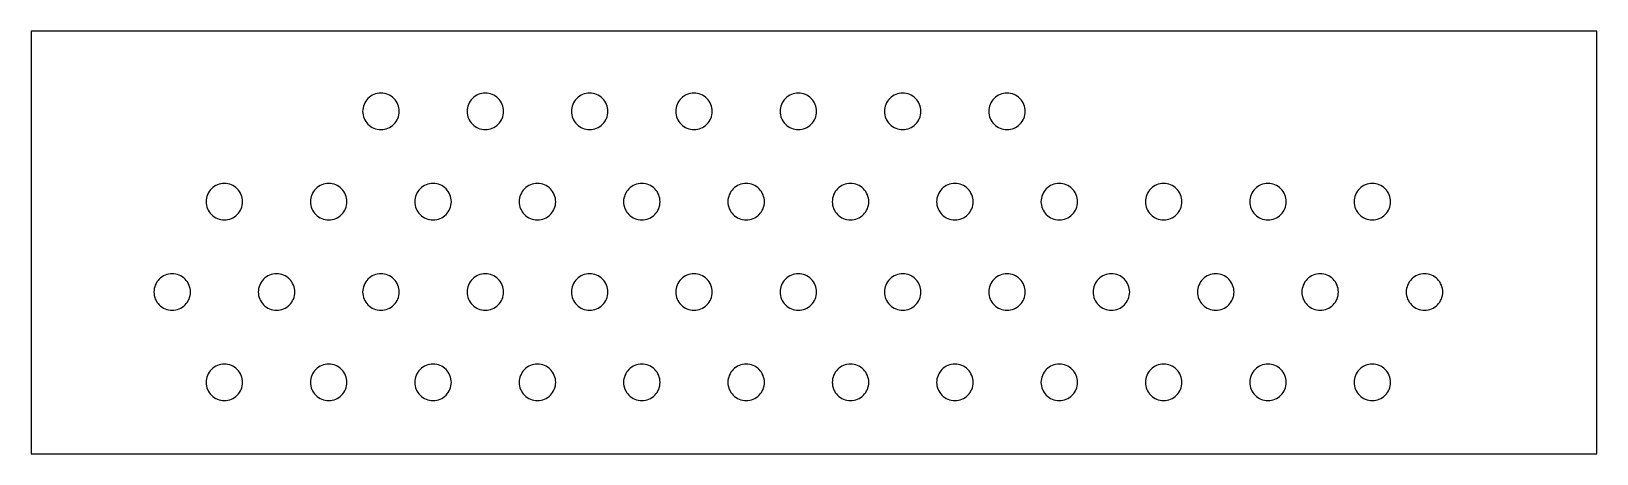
# Model space of a CAD drawing. Extents: x -1 to 850, y 1 to 231.
import ezdxf

# ---------------------------------------------------------------- set-up
doc = ezdxf.new("R2010")
doc.units = 0
doc.layers.get('0').update_dxf_attribs({"linetype": 'CONTINUOUS'})

msp = doc.modelspace()

# ---------------------------------------------------------------- linework, layer by layer
at = {"color": 7}
for points in [[(199.307053, 187.301132), (199.307053, 187.301132)], [(255.999954, 187.301132), (255.999954, 187.301132)], [(312.692856, 187.301132), (312.692856, 187.301132)], [(369.385757, 187.301132), (369.385757, 187.301132)], [(426.078659, 187.301132), (426.078659, 187.301132)], [(482.771561, 187.301132), (482.771561, 187.301132)], [(539.464462, 187.301132), (539.464462, 187.301132)], [(114.2677, 138.203507), (114.2677, 138.203507)], [(170.960602, 138.203507), (170.960602, 138.203507)], [(227.653503, 138.203507), (227.653503, 138.203507)], [(284.346405, 138.203507), (284.346405, 138.203507)], [(341.039307, 138.203507), (341.039307, 138.203507)], [(397.732208, 138.203507), (397.732208, 138.203507)], [(454.42511, 138.203507), (454.42511, 138.203507)], [(511.118011, 138.203507), (511.118011, 138.203507)], [(567.810913, 138.203507), (567.810913, 138.203507)], [(624.503815, 138.203507), (624.503815, 138.203507)], [(681.196716, 138.203507), (681.196716, 138.203507)], [(737.889618, 138.203507), (737.889618, 138.203507)], [(85.921249, 89.105881), (85.921249, 89.105881)], [(142.614151, 89.105881), (142.614151, 89.105881)], [(199.307053, 89.105881), (199.307053, 89.105881)], [(255.999954, 89.105881), (255.999954, 89.105881)], [(312.692856, 89.105881), (312.692856, 89.105881)], [(369.385757, 89.105881), (369.385757, 89.105881)], [(426.078659, 89.105881), (426.078659, 89.105881)], [(482.771561, 89.105881), (482.771561, 89.105881)], [(539.464462, 89.105881), (539.464462, 89.105881)], [(596.157364, 89.105881), (596.157364, 89.105881)], [(652.850266, 89.105881), (652.850266, 89.105881)], [(709.543167, 89.105881), (709.543167, 89.105881)], [(766.236069, 89.105881), (766.236069, 89.105881)], [(114.2677, 40.008255), (114.2677, 40.008255)], [(170.960602, 40.008255), (170.960602, 40.008255)], [(227.653503, 40.008255), (227.653503, 40.008255)], [(284.346405, 40.008255), (284.346405, 40.008255)], [(341.039307, 40.008255), (341.039307, 40.008255)], [(397.732208, 40.008255), (397.732208, 40.008255)], [(454.42511, 40.008255), (454.42511, 40.008255)], [(511.118011, 40.008255), (511.118011, 40.008255)], [(567.810913, 40.008255), (567.810913, 40.008255)], [(624.503815, 40.008255), (624.503815, 40.008255)], [(681.196716, 40.008255), (681.196716, 40.008255)], [(737.889618, 40.008255), (737.889618, 40.008255)], [(-0.535324, 1.231705), (-0.535324, 1.231705)]]:
    msp.add_lwpolyline(points, close=True, dxfattribs=at)
for points in [[(849.8582, 230.837586), (566.39801, 230.837586), (282.924866, 230.837586), (-0.535324, 230.837586)], [(-0.535324, 230.837586), (-0.535324, 154.303467), (-0.535324, 77.765824), (-0.535324, 1.231705)], [(849.8582, 1.231705), (849.8582, 77.765824), (849.8582, 154.303467), (849.8582, 230.837586)], [(189.385803, 197.222382), (186.75441, 197.222382), (184.23111, 196.176895), (182.370575, 194.316361)], [(196.401031, 194.316361), (194.540497, 196.176895), (192.017197, 197.222382), (189.385803, 197.222382)], [(246.078705, 197.222382), (243.447311, 197.222382), (240.924011, 196.176895), (239.063477, 194.316361)], [(253.093933, 194.316361), (251.233398, 196.176895), (248.710098, 197.222382), (246.078705, 197.222382)], [(302.771606, 197.222382), (300.140213, 197.222382), (297.616913, 196.176895), (295.756378, 194.316361)], [(309.786835, 194.316361), (307.9263, 196.176895), (305.403, 197.222382), (302.771606, 197.222382)], [(359.464508, 197.222382), (356.833115, 197.222382), (354.309814, 196.176895), (352.44928, 194.316361)], [(366.479736, 194.316361), (364.619202, 196.176895), (362.095901, 197.222382), (359.464508, 197.222382)], [(416.15741, 197.222382), (413.526016, 197.222382), (411.002716, 196.176895), (409.142181, 194.316361)], [(423.172638, 194.316361), (421.312103, 196.176895), (418.788803, 197.222382), (416.15741, 197.222382)], [(472.850311, 197.222382), (470.218918, 197.222382), (467.695618, 196.176895), (465.835083, 194.316361)], [(479.86554, 194.316361), (478.005005, 196.176895), (475.481705, 197.222382), (472.850311, 197.222382)], [(529.543213, 197.222382), (526.911819, 197.222382), (524.388519, 196.176895), (522.527985, 194.316361)], [(536.558441, 194.316361), (534.697906, 196.176895), (532.174606, 197.222382), (529.543213, 197.222382)], [(182.370575, 194.316361), (180.51004, 192.455826), (179.464554, 189.932526), (179.464554, 187.301132)], [(179.464554, 187.301132), (179.464554, 184.669739), (180.51004, 182.146439), (182.370575, 180.285904)], [(199.307053, 187.301132), (199.307053, 189.932526), (198.261566, 192.455826), (196.401031, 194.316361)], [(196.401031, 180.285904), (198.261566, 182.146439), (199.307053, 184.669739), (199.307053, 187.301132)], [(239.063477, 194.316361), (237.202942, 192.455826), (236.157455, 189.932526), (236.157455, 187.301132)], [(236.157455, 187.301132), (236.157455, 184.669739), (237.202942, 182.146439), (239.063477, 180.285904)], [(255.999954, 187.301132), (255.999954, 189.932526), (254.954468, 192.455826), (253.093933, 194.316361)], [(253.093933, 180.285904), (254.954468, 182.146439), (255.999954, 184.669739), (255.999954, 187.301132)], [(295.756378, 194.316361), (293.895844, 192.455826), (292.850357, 189.932526), (292.850357, 187.301132)], [(292.850357, 187.301132), (292.850357, 184.669739), (293.895844, 182.146439), (295.756378, 180.285904)], [(312.692856, 187.301132), (312.692856, 189.932526), (311.647369, 192.455826), (309.786835, 194.316361)], [(309.786835, 180.285904), (311.647369, 182.146439), (312.692856, 184.669739), (312.692856, 187.301132)], [(352.44928, 194.316361), (350.588745, 192.455826), (349.543259, 189.932526), (349.543259, 187.301132)], [(349.543259, 187.301132), (349.543259, 184.669739), (350.588745, 182.146439), (352.44928, 180.285904)], [(369.385757, 187.301132), (369.385757, 189.932526), (368.340271, 192.455826), (366.479736, 194.316361)], [(366.479736, 180.285904), (368.340271, 182.146439), (369.385757, 184.669739), (369.385757, 187.301132)], [(409.142181, 194.316361), (407.281647, 192.455826), (406.23616, 189.932526), (406.23616, 187.301132)], [(406.23616, 187.301132), (406.23616, 184.669739), (407.281647, 182.146439), (409.142181, 180.285904)], [(426.078659, 187.301132), (426.078659, 189.932526), (425.033173, 192.455826), (423.172638, 194.316361)], [(423.172638, 180.285904), (425.033173, 182.146439), (426.078659, 184.669739), (426.078659, 187.301132)], [(465.835083, 194.316361), (463.974548, 192.455826), (462.929062, 189.932526), (462.929062, 187.301132)], [(462.929062, 187.301132), (462.929062, 184.669739), (463.974548, 182.146439), (465.835083, 180.285904)], [(482.771561, 187.301132), (482.771561, 189.932526), (481.726074, 192.455826), (479.86554, 194.316361)], [(479.86554, 180.285904), (481.726074, 182.146439), (482.771561, 184.669739), (482.771561, 187.301132)], [(522.527985, 194.316361), (520.66745, 192.455826), (519.621964, 189.932526), (519.621964, 187.301132)], [(519.621964, 187.301132), (519.621964, 184.669739), (520.66745, 182.146439), (522.527985, 180.285904)], [(539.464462, 187.301132), (539.464462, 189.932526), (538.418976, 192.455826), (536.558441, 194.316361)], [(536.558441, 180.285904), (538.418976, 182.146439), (539.464462, 184.669739), (539.464462, 187.301132)], [(182.370575, 180.285904), (184.23111, 178.42537), (186.75441, 177.379883), (189.385803, 177.379883)], [(189.385803, 177.379883), (192.017197, 177.379883), (194.540497, 178.42537), (196.401031, 180.285904)], [(239.063477, 180.285904), (240.924011, 178.42537), (243.447311, 177.379883), (246.078705, 177.379883)], [(246.078705, 177.379883), (248.710098, 177.379883), (251.233398, 178.42537), (253.093933, 180.285904)], [(295.756378, 180.285904), (297.616913, 178.42537), (300.140213, 177.379883), (302.771606, 177.379883)], [(302.771606, 177.379883), (305.403, 177.379883), (307.9263, 178.42537), (309.786835, 180.285904)], [(352.44928, 180.285904), (354.309814, 178.42537), (356.833115, 177.379883), (359.464508, 177.379883)], [(359.464508, 177.379883), (362.095901, 177.379883), (364.619202, 178.42537), (366.479736, 180.285904)], [(409.142181, 180.285904), (411.002716, 178.42537), (413.526016, 177.379883), (416.15741, 177.379883)], [(416.15741, 177.379883), (418.788803, 177.379883), (421.312103, 178.42537), (423.172638, 180.285904)], [(465.835083, 180.285904), (467.695618, 178.42537), (470.218918, 177.379883), (472.850311, 177.379883)], [(472.850311, 177.379883), (475.481705, 177.379883), (478.005005, 178.42537), (479.86554, 180.285904)], [(522.527985, 180.285904), (524.388519, 178.42537), (526.911819, 177.379883), (529.543213, 177.379883)], [(529.543213, 177.379883), (532.174606, 177.379883), (534.697906, 178.42537), (536.558441, 180.285904)], [(97.331223, 145.218735), (95.470688, 143.3582), (94.425201, 140.8349), (94.425201, 138.203507)], [(104.346451, 148.124756), (101.715057, 148.124756), (99.191757, 147.07927), (97.331223, 145.218735)], [(111.361679, 145.218735), (109.501144, 147.07927), (106.977844, 148.124756), (104.346451, 148.124756)], [(114.2677, 138.203507), (114.2677, 140.8349), (113.222214, 143.3582), (111.361679, 145.218735)], [(154.024124, 145.218735), (152.163589, 143.3582), (151.118103, 140.8349), (151.118103, 138.203507)], [(161.039352, 148.124756), (158.407959, 148.124756), (155.884659, 147.07927), (154.024124, 145.218735)], [(168.054581, 145.218735), (166.194046, 147.07927), (163.670746, 148.124756), (161.039352, 148.124756)], [(170.960602, 138.203507), (170.960602, 140.8349), (169.915115, 143.3582), (168.054581, 145.218735)], [(210.717026, 145.218735), (208.856491, 143.3582), (207.811005, 140.8349), (207.811005, 138.203507)], [(217.732254, 148.124756), (215.100861, 148.124756), (212.57756, 147.07927), (210.717026, 145.218735)], [(224.747482, 145.218735), (222.886948, 147.07927), (220.363647, 148.124756), (217.732254, 148.124756)], [(227.653503, 138.203507), (227.653503, 140.8349), (226.608017, 143.3582), (224.747482, 145.218735)], [(267.409927, 145.218735), (265.549393, 143.3582), (264.503906, 140.8349), (264.503906, 138.203507)], [(274.425156, 148.124756), (271.793762, 148.124756), (269.270462, 147.07927), (267.409927, 145.218735)], [(281.440384, 145.218735), (279.579849, 147.07927), (277.056549, 148.124756), (274.425156, 148.124756)], [(284.346405, 138.203507), (284.346405, 140.8349), (283.300919, 143.3582), (281.440384, 145.218735)], [(324.102829, 145.218735), (322.242294, 143.3582), (321.196808, 140.8349), (321.196808, 138.203507)], [(331.118057, 148.124756), (328.486664, 148.124756), (325.963364, 147.07927), (324.102829, 145.218735)], [(338.133286, 145.218735), (336.272751, 147.07927), (333.749451, 148.124756), (331.118057, 148.124756)], [(341.039307, 138.203507), (341.039307, 140.8349), (339.99382, 143.3582), (338.133286, 145.218735)], [(380.795731, 145.218735), (378.935196, 143.3582), (377.889709, 140.8349), (377.889709, 138.203507)], [(387.810959, 148.124756), (385.179565, 148.124756), (382.656265, 147.07927), (380.795731, 145.218735)], [(394.826187, 145.218735), (392.965652, 147.07927), (390.442352, 148.124756), (387.810959, 148.124756)], [(397.732208, 138.203507), (397.732208, 140.8349), (396.686722, 143.3582), (394.826187, 145.218735)], [(437.488632, 145.218735), (435.628098, 143.3582), (434.582611, 140.8349), (434.582611, 138.203507)], [(444.50386, 148.124756), (441.872467, 148.124756), (439.349167, 147.07927), (437.488632, 145.218735)], [(451.519089, 145.218735), (449.658554, 147.07927), (447.135254, 148.124756), (444.50386, 148.124756)], [(454.42511, 138.203507), (454.42511, 140.8349), (453.379623, 143.3582), (451.519089, 145.218735)], [(494.181534, 145.218735), (492.320999, 143.3582), (491.275513, 140.8349), (491.275513, 138.203507)], [(501.196762, 148.124756), (498.565369, 148.124756), (496.042068, 147.07927), (494.181534, 145.218735)], [(508.21199, 145.218735), (506.351456, 147.07927), (503.828156, 148.124756), (501.196762, 148.124756)], [(511.118011, 138.203507), (511.118011, 140.8349), (510.072525, 143.3582), (508.21199, 145.218735)], [(550.874435, 145.218735), (549.013901, 143.3582), (547.968414, 140.8349), (547.968414, 138.203507)], [(557.889664, 148.124756), (555.25827, 148.124756), (552.73497, 147.07927), (550.874435, 145.218735)], [(564.904892, 145.218735), (563.044357, 147.07927), (560.521057, 148.124756), (557.889664, 148.124756)], [(567.810913, 138.203507), (567.810913, 140.8349), (566.765427, 143.3582), (564.904892, 145.218735)], [(607.567337, 145.218735), (605.706802, 143.3582), (604.661316, 140.8349), (604.661316, 138.203507)], [(614.582565, 148.124756), (611.951172, 148.124756), (609.427872, 147.07927), (607.567337, 145.218735)], [(621.597794, 145.218735), (619.737259, 147.07927), (617.213959, 148.124756), (614.582565, 148.124756)], [(624.503815, 138.203507), (624.503815, 140.8349), (623.458328, 143.3582), (621.597794, 145.218735)], [(664.260239, 145.218735), (662.399704, 143.3582), (661.354218, 140.8349), (661.354218, 138.203507)], [(671.275467, 148.124756), (668.644073, 148.124756), (666.120773, 147.07927), (664.260239, 145.218735)], [(678.290695, 145.218735), (676.430161, 147.07927), (673.90686, 148.124756), (671.275467, 148.124756)], [(681.196716, 138.203507), (681.196716, 140.8349), (680.15123, 143.3582), (678.290695, 145.218735)], [(720.95314, 145.218735), (719.092606, 143.3582), (718.047119, 140.8349), (718.047119, 138.203507)], [(727.968369, 148.124756), (725.336975, 148.124756), (722.813675, 147.07927), (720.95314, 145.218735)], [(734.983597, 145.218735), (733.123062, 147.07927), (730.599762, 148.124756), (727.968369, 148.124756)], [(737.889618, 138.203507), (737.889618, 140.8349), (736.844131, 143.3582), (734.983597, 145.218735)], [(94.425201, 138.203507), (94.425201, 135.572113), (95.470688, 133.048813), (97.331223, 131.188278)], [(111.361679, 131.188278), (113.222214, 133.048813), (114.2677, 135.572113), (114.2677, 138.203507)], [(151.118103, 138.203507), (151.118103, 135.572113), (152.163589, 133.048813), (154.024124, 131.188278)], [(168.054581, 131.188278), (169.915115, 133.048813), (170.960602, 135.572113), (170.960602, 138.203507)], [(207.811005, 138.203507), (207.811005, 135.572113), (208.856491, 133.048813), (210.717026, 131.188278)], [(224.747482, 131.188278), (226.608017, 133.048813), (227.653503, 135.572113), (227.653503, 138.203507)], [(264.503906, 138.203507), (264.503906, 135.572113), (265.549393, 133.048813), (267.409927, 131.188278)], [(281.440384, 131.188278), (283.300919, 133.048813), (284.346405, 135.572113), (284.346405, 138.203507)], [(321.196808, 138.203507), (321.196808, 135.572113), (322.242294, 133.048813), (324.102829, 131.188278)], [(338.133286, 131.188278), (339.99382, 133.048813), (341.039307, 135.572113), (341.039307, 138.203507)], [(377.889709, 138.203507), (377.889709, 135.572113), (378.935196, 133.048813), (380.795731, 131.188278)], [(394.826187, 131.188278), (396.686722, 133.048813), (397.732208, 135.572113), (397.732208, 138.203507)], [(434.582611, 138.203507), (434.582611, 135.572113), (435.628098, 133.048813), (437.488632, 131.188278)], [(451.519089, 131.188278), (453.379623, 133.048813), (454.42511, 135.572113), (454.42511, 138.203507)], [(491.275513, 138.203507), (491.275513, 135.572113), (492.320999, 133.048813), (494.181534, 131.188278)], [(508.21199, 131.188278), (510.072525, 133.048813), (511.118011, 135.572113), (511.118011, 138.203507)], [(547.968414, 138.203507), (547.968414, 135.572113), (549.013901, 133.048813), (550.874435, 131.188278)], [(564.904892, 131.188278), (566.765427, 133.048813), (567.810913, 135.572113), (567.810913, 138.203507)], [(604.661316, 138.203507), (604.661316, 135.572113), (605.706802, 133.048813), (607.567337, 131.188278)], [(621.597794, 131.188278), (623.458328, 133.048813), (624.503815, 135.572113), (624.503815, 138.203507)], [(661.354218, 138.203507), (661.354218, 135.572113), (662.399704, 133.048813), (664.260239, 131.188278)], [(678.290695, 131.188278), (680.15123, 133.048813), (681.196716, 135.572113), (681.196716, 138.203507)], [(718.047119, 138.203507), (718.047119, 135.572113), (719.092606, 133.048813), (720.95314, 131.188278)], [(734.983597, 131.188278), (736.844131, 133.048813), (737.889618, 135.572113), (737.889618, 138.203507)], [(97.331223, 131.188278), (99.191757, 129.327744), (101.715057, 128.282257), (104.346451, 128.282257)], [(104.346451, 128.282257), (106.977844, 128.282257), (109.501144, 129.327744), (111.361679, 131.188278)], [(154.024124, 131.188278), (155.884659, 129.327744), (158.407959, 128.282257), (161.039352, 128.282257)], [(161.039352, 128.282257), (163.670746, 128.282257), (166.194046, 129.327744), (168.054581, 131.188278)], [(210.717026, 131.188278), (212.57756, 129.327744), (215.100861, 128.282257), (217.732254, 128.282257)], [(217.732254, 128.282257), (220.363647, 128.282257), (222.886948, 129.327744), (224.747482, 131.188278)], [(267.409927, 131.188278), (269.270462, 129.327744), (271.793762, 128.282257), (274.425156, 128.282257)], [(274.425156, 128.282257), (277.056549, 128.282257), (279.579849, 129.327744), (281.440384, 131.188278)], [(324.102829, 131.188278), (325.963364, 129.327744), (328.486664, 128.282257), (331.118057, 128.282257)], [(331.118057, 128.282257), (333.749451, 128.282257), (336.272751, 129.327744), (338.133286, 131.188278)], [(380.795731, 131.188278), (382.656265, 129.327744), (385.179565, 128.282257), (387.810959, 128.282257)], [(387.810959, 128.282257), (390.442352, 128.282257), (392.965652, 129.327744), (394.826187, 131.188278)], [(437.488632, 131.188278), (439.349167, 129.327744), (441.872467, 128.282257), (444.50386, 128.282257)], [(444.50386, 128.282257), (447.135254, 128.282257), (449.658554, 129.327744), (451.519089, 131.188278)], [(494.181534, 131.188278), (496.042068, 129.327744), (498.565369, 128.282257), (501.196762, 128.282257)], [(501.196762, 128.282257), (503.828156, 128.282257), (506.351456, 129.327744), (508.21199, 131.188278)], [(550.874435, 131.188278), (552.73497, 129.327744), (555.25827, 128.282257), (557.889664, 128.282257)], [(557.889664, 128.282257), (560.521057, 128.282257), (563.044357, 129.327744), (564.904892, 131.188278)], [(607.567337, 131.188278), (609.427872, 129.327744), (611.951172, 128.282257), (614.582565, 128.282257)], [(614.582565, 128.282257), (617.213959, 128.282257), (619.737259, 129.327744), (621.597794, 131.188278)], [(664.260239, 131.188278), (666.120773, 129.327744), (668.644073, 128.282257), (671.275467, 128.282257)], [(671.275467, 128.282257), (673.90686, 128.282257), (676.430161, 129.327744), (678.290695, 131.188278)], [(720.95314, 131.188278), (722.813675, 129.327744), (725.336975, 128.282257), (727.968369, 128.282257)], [(727.968369, 128.282257), (730.599762, 128.282257), (733.123062, 129.327744), (734.983597, 131.188278)], [(68.984772, 96.121109), (67.124237, 94.260575), (66.078751, 91.737274), (66.078751, 89.105881)], [(76, 99.02713), (73.368607, 99.02713), (70.845306, 97.981644), (68.984772, 96.121109)], [(83.015228, 96.121109), (81.154694, 97.981644), (78.631393, 99.02713), (76, 99.02713)], [(85.921249, 89.105881), (85.921249, 91.737274), (84.875763, 94.260575), (83.015228, 96.121109)], [(125.677673, 96.121109), (123.817139, 94.260575), (122.771652, 91.737274), (122.771652, 89.105881)], [(132.692902, 99.02713), (130.061508, 99.02713), (127.538208, 97.981644), (125.677673, 96.121109)], [(139.70813, 96.121109), (137.847595, 97.981644), (135.324295, 99.02713), (132.692902, 99.02713)], [(142.614151, 89.105881), (142.614151, 91.737274), (141.568665, 94.260575), (139.70813, 96.121109)], [(182.370575, 96.121109), (180.51004, 94.260575), (179.464554, 91.737274), (179.464554, 89.105881)], [(189.385803, 99.02713), (186.75441, 99.02713), (184.23111, 97.981644), (182.370575, 96.121109)], [(196.401031, 96.121109), (194.540497, 97.981644), (192.017197, 99.02713), (189.385803, 99.02713)], [(199.307053, 89.105881), (199.307053, 91.737274), (198.261566, 94.260575), (196.401031, 96.121109)], [(239.063477, 96.121109), (237.202942, 94.260575), (236.157455, 91.737274), (236.157455, 89.105881)], [(246.078705, 99.02713), (243.447311, 99.02713), (240.924011, 97.981644), (239.063477, 96.121109)], [(253.093933, 96.121109), (251.233398, 97.981644), (248.710098, 99.02713), (246.078705, 99.02713)], [(255.999954, 89.105881), (255.999954, 91.737274), (254.954468, 94.260575), (253.093933, 96.121109)], [(295.756378, 96.121109), (293.895844, 94.260575), (292.850357, 91.737274), (292.850357, 89.105881)], [(302.771606, 99.02713), (300.140213, 99.02713), (297.616913, 97.981644), (295.756378, 96.121109)], [(309.786835, 96.121109), (307.9263, 97.981644), (305.403, 99.02713), (302.771606, 99.02713)], [(312.692856, 89.105881), (312.692856, 91.737274), (311.647369, 94.260575), (309.786835, 96.121109)], [(352.44928, 96.121109), (350.588745, 94.260575), (349.543259, 91.737274), (349.543259, 89.105881)], [(359.464508, 99.02713), (356.833115, 99.02713), (354.309814, 97.981644), (352.44928, 96.121109)], [(366.479736, 96.121109), (364.619202, 97.981644), (362.095901, 99.02713), (359.464508, 99.02713)], [(369.385757, 89.105881), (369.385757, 91.737274), (368.340271, 94.260575), (366.479736, 96.121109)], [(409.142181, 96.121109), (407.281647, 94.260575), (406.23616, 91.737274), (406.23616, 89.105881)], [(416.15741, 99.02713), (413.526016, 99.02713), (411.002716, 97.981644), (409.142181, 96.121109)], [(423.172638, 96.121109), (421.312103, 97.981644), (418.788803, 99.02713), (416.15741, 99.02713)], [(426.078659, 89.105881), (426.078659, 91.737274), (425.033173, 94.260575), (423.172638, 96.121109)], [(465.835083, 96.121109), (463.974548, 94.260575), (462.929062, 91.737274), (462.929062, 89.105881)], [(472.850311, 99.02713), (470.218918, 99.02713), (467.695618, 97.981644), (465.835083, 96.121109)], [(479.86554, 96.121109), (478.005005, 97.981644), (475.481705, 99.02713), (472.850311, 99.02713)], [(482.771561, 89.105881), (482.771561, 91.737274), (481.726074, 94.260575), (479.86554, 96.121109)], [(522.527985, 96.121109), (520.66745, 94.260575), (519.621964, 91.737274), (519.621964, 89.105881)], [(529.543213, 99.02713), (526.911819, 99.02713), (524.388519, 97.981644), (522.527985, 96.121109)], [(536.558441, 96.121109), (534.697906, 97.981644), (532.174606, 99.02713), (529.543213, 99.02713)], [(539.464462, 89.105881), (539.464462, 91.737274), (538.418976, 94.260575), (536.558441, 96.121109)], [(579.220886, 96.121109), (577.360352, 94.260575), (576.314865, 91.737274), (576.314865, 89.105881)], [(586.236115, 99.02713), (583.604721, 99.02713), (581.081421, 97.981644), (579.220886, 96.121109)], [(593.251343, 96.121109), (591.390808, 97.981644), (588.867508, 99.02713), (586.236115, 99.02713)], [(596.157364, 89.105881), (596.157364, 91.737274), (595.111877, 94.260575), (593.251343, 96.121109)], [(635.913788, 96.121109), (634.053253, 94.260575), (633.007767, 91.737274), (633.007767, 89.105881)], [(642.929016, 99.02713), (640.297623, 99.02713), (637.774323, 97.981644), (635.913788, 96.121109)], [(649.944244, 96.121109), (648.08371, 97.981644), (645.56041, 99.02713), (642.929016, 99.02713)], [(652.850266, 89.105881), (652.850266, 91.737274), (651.804779, 94.260575), (649.944244, 96.121109)], [(692.606689, 96.121109), (690.746155, 94.260575), (689.700668, 91.737274), (689.700668, 89.105881)], [(699.621918, 99.02713), (696.990524, 99.02713), (694.467224, 97.981644), (692.606689, 96.121109)], [(706.637146, 96.121109), (704.776611, 97.981644), (702.253311, 99.02713), (699.621918, 99.02713)], [(709.543167, 89.105881), (709.543167, 91.737274), (708.497681, 94.260575), (706.637146, 96.121109)], [(749.299591, 96.121109), (747.439056, 94.260575), (746.39357, 91.737274), (746.39357, 89.105881)], [(756.314819, 99.02713), (753.683426, 99.02713), (751.160126, 97.981644), (749.299591, 96.121109)], [(763.330048, 96.121109), (761.469513, 97.981644), (758.946213, 99.02713), (756.314819, 99.02713)], [(766.236069, 89.105881), (766.236069, 91.737274), (765.190582, 94.260575), (763.330048, 96.121109)], [(66.078751, 89.105881), (66.078751, 86.474488), (67.124237, 83.951187), (68.984772, 82.090653)], [(83.015228, 82.090653), (84.875763, 83.951187), (85.921249, 86.474488), (85.921249, 89.105881)], [(122.771652, 89.105881), (122.771652, 86.474488), (123.817139, 83.951187), (125.677673, 82.090653)], [(139.70813, 82.090653), (141.568665, 83.951187), (142.614151, 86.474488), (142.614151, 89.105881)], [(179.464554, 89.105881), (179.464554, 86.474488), (180.51004, 83.951187), (182.370575, 82.090653)], [(196.401031, 82.090653), (198.261566, 83.951187), (199.307053, 86.474488), (199.307053, 89.105881)], [(236.157455, 89.105881), (236.157455, 86.474488), (237.202942, 83.951187), (239.063477, 82.090653)], [(253.093933, 82.090653), (254.954468, 83.951187), (255.999954, 86.474488), (255.999954, 89.105881)], [(292.850357, 89.105881), (292.850357, 86.474488), (293.895844, 83.951187), (295.756378, 82.090653)], [(309.786835, 82.090653), (311.647369, 83.951187), (312.692856, 86.474488), (312.692856, 89.105881)], [(349.543259, 89.105881), (349.543259, 86.474488), (350.588745, 83.951187), (352.44928, 82.090653)], [(366.479736, 82.090653), (368.340271, 83.951187), (369.385757, 86.474488), (369.385757, 89.105881)], [(406.23616, 89.105881), (406.23616, 86.474488), (407.281647, 83.951187), (409.142181, 82.090653)], [(423.172638, 82.090653), (425.033173, 83.951187), (426.078659, 86.474488), (426.078659, 89.105881)], [(462.929062, 89.105881), (462.929062, 86.474488), (463.974548, 83.951187), (465.835083, 82.090653)], [(479.86554, 82.090653), (481.726074, 83.951187), (482.771561, 86.474488), (482.771561, 89.105881)], [(519.621964, 89.105881), (519.621964, 86.474488), (520.66745, 83.951187), (522.527985, 82.090653)], [(536.558441, 82.090653), (538.418976, 83.951187), (539.464462, 86.474488), (539.464462, 89.105881)], [(576.314865, 89.105881), (576.314865, 86.474488), (577.360352, 83.951187), (579.220886, 82.090653)], [(593.251343, 82.090653), (595.111877, 83.951187), (596.157364, 86.474488), (596.157364, 89.105881)], [(633.007767, 89.105881), (633.007767, 86.474488), (634.053253, 83.951187), (635.913788, 82.090653)], [(649.944244, 82.090653), (651.804779, 83.951187), (652.850266, 86.474488), (652.850266, 89.105881)], [(689.700668, 89.105881), (689.700668, 86.474488), (690.746155, 83.951187), (692.606689, 82.090653)], [(706.637146, 82.090653), (708.497681, 83.951187), (709.543167, 86.474488), (709.543167, 89.105881)], [(746.39357, 89.105881), (746.39357, 86.474488), (747.439056, 83.951187), (749.299591, 82.090653)], [(763.330048, 82.090653), (765.190582, 83.951187), (766.236069, 86.474488), (766.236069, 89.105881)], [(68.984772, 82.090653), (70.845306, 80.230118), (73.368607, 79.184632), (76, 79.184632)], [(76, 79.184632), (78.631393, 79.184632), (81.154694, 80.230118), (83.015228, 82.090653)], [(125.677673, 82.090653), (127.538208, 80.230118), (130.061508, 79.184632), (132.692902, 79.184632)], [(132.692902, 79.184632), (135.324295, 79.184632), (137.847595, 80.230118), (139.70813, 82.090653)], [(182.370575, 82.090653), (184.23111, 80.230118), (186.75441, 79.184632), (189.385803, 79.184632)], [(189.385803, 79.184632), (192.017197, 79.184632), (194.540497, 80.230118), (196.401031, 82.090653)], [(239.063477, 82.090653), (240.924011, 80.230118), (243.447311, 79.184632), (246.078705, 79.184632)], [(246.078705, 79.184632), (248.710098, 79.184632), (251.233398, 80.230118), (253.093933, 82.090653)], [(295.756378, 82.090653), (297.616913, 80.230118), (300.140213, 79.184632), (302.771606, 79.184632)], [(302.771606, 79.184632), (305.403, 79.184632), (307.9263, 80.230118), (309.786835, 82.090653)], [(352.44928, 82.090653), (354.309814, 80.230118), (356.833115, 79.184632), (359.464508, 79.184632)], [(359.464508, 79.184632), (362.095901, 79.184632), (364.619202, 80.230118), (366.479736, 82.090653)], [(409.142181, 82.090653), (411.002716, 80.230118), (413.526016, 79.184632), (416.15741, 79.184632)], [(416.15741, 79.184632), (418.788803, 79.184632), (421.312103, 80.230118), (423.172638, 82.090653)], [(465.835083, 82.090653), (467.695618, 80.230118), (470.218918, 79.184632), (472.850311, 79.184632)], [(472.850311, 79.184632), (475.481705, 79.184632), (478.005005, 80.230118), (479.86554, 82.090653)], [(522.527985, 82.090653), (524.388519, 80.230118), (526.911819, 79.184632), (529.543213, 79.184632)], [(529.543213, 79.184632), (532.174606, 79.184632), (534.697906, 80.230118), (536.558441, 82.090653)], [(579.220886, 82.090653), (581.081421, 80.230118), (583.604721, 79.184632), (586.236115, 79.184632)], [(586.236115, 79.184632), (588.867508, 79.184632), (591.390808, 80.230118), (593.251343, 82.090653)], [(635.913788, 82.090653), (637.774323, 80.230118), (640.297623, 79.184632), (642.929016, 79.184632)], [(642.929016, 79.184632), (645.56041, 79.184632), (648.08371, 80.230118), (649.944244, 82.090653)], [(692.606689, 82.090653), (694.467224, 80.230118), (696.990524, 79.184632), (699.621918, 79.184632)], [(699.621918, 79.184632), (702.253311, 79.184632), (704.776611, 80.230118), (706.637146, 82.090653)], [(749.299591, 82.090653), (751.160126, 80.230118), (753.683426, 79.184632), (756.314819, 79.184632)], [(756.314819, 79.184632), (758.946213, 79.184632), (761.469513, 80.230118), (763.330048, 82.090653)], [(97.331223, 47.023484), (95.470688, 45.162949), (94.425201, 42.639649), (94.425201, 40.008255)], [(104.346451, 49.929505), (101.715057, 49.929505), (99.191757, 48.884018), (97.331223, 47.023484)], [(111.361679, 47.023484), (109.501144, 48.884018), (106.977844, 49.929505), (104.346451, 49.929505)], [(114.2677, 40.008255), (114.2677, 42.639649), (113.222214, 45.162949), (111.361679, 47.023484)], [(154.024124, 47.023484), (152.163589, 45.162949), (151.118103, 42.639649), (151.118103, 40.008255)], [(161.039352, 49.929505), (158.407959, 49.929505), (155.884659, 48.884018), (154.024124, 47.023484)], [(168.054581, 47.023484), (166.194046, 48.884018), (163.670746, 49.929505), (161.039352, 49.929505)], [(170.960602, 40.008255), (170.960602, 42.639649), (169.915115, 45.162949), (168.054581, 47.023484)], [(210.717026, 47.023484), (208.856491, 45.162949), (207.811005, 42.639649), (207.811005, 40.008255)], [(217.732254, 49.929505), (215.100861, 49.929505), (212.57756, 48.884018), (210.717026, 47.023484)], [(224.747482, 47.023484), (222.886948, 48.884018), (220.363647, 49.929505), (217.732254, 49.929505)], [(227.653503, 40.008255), (227.653503, 42.639649), (226.608017, 45.162949), (224.747482, 47.023484)], [(267.409927, 47.023484), (265.549393, 45.162949), (264.503906, 42.639649), (264.503906, 40.008255)], [(274.425156, 49.929505), (271.793762, 49.929505), (269.270462, 48.884018), (267.409927, 47.023484)], [(281.440384, 47.023484), (279.579849, 48.884018), (277.056549, 49.929505), (274.425156, 49.929505)], [(284.346405, 40.008255), (284.346405, 42.639649), (283.300919, 45.162949), (281.440384, 47.023484)], [(324.102829, 47.023484), (322.242294, 45.162949), (321.196808, 42.639649), (321.196808, 40.008255)], [(331.118057, 49.929505), (328.486664, 49.929505), (325.963364, 48.884018), (324.102829, 47.023484)], [(338.133286, 47.023484), (336.272751, 48.884018), (333.749451, 49.929505), (331.118057, 49.929505)], [(341.039307, 40.008255), (341.039307, 42.639649), (339.99382, 45.162949), (338.133286, 47.023484)], [(380.795731, 47.023484), (378.935196, 45.162949), (377.889709, 42.639649), (377.889709, 40.008255)], [(387.810959, 49.929505), (385.179565, 49.929505), (382.656265, 48.884018), (380.795731, 47.023484)], [(394.826187, 47.023484), (392.965652, 48.884018), (390.442352, 49.929505), (387.810959, 49.929505)], [(397.732208, 40.008255), (397.732208, 42.639649), (396.686722, 45.162949), (394.826187, 47.023484)], [(437.488632, 47.023484), (435.628098, 45.162949), (434.582611, 42.639649), (434.582611, 40.008255)], [(444.50386, 49.929505), (441.872467, 49.929505), (439.349167, 48.884018), (437.488632, 47.023484)], [(451.519089, 47.023484), (449.658554, 48.884018), (447.135254, 49.929505), (444.50386, 49.929505)], [(454.42511, 40.008255), (454.42511, 42.639649), (453.379623, 45.162949), (451.519089, 47.023484)], [(494.181534, 47.023484), (492.320999, 45.162949), (491.275513, 42.639649), (491.275513, 40.008255)], [(501.196762, 49.929505), (498.565369, 49.929505), (496.042068, 48.884018), (494.181534, 47.023484)], [(508.21199, 47.023484), (506.351456, 48.884018), (503.828156, 49.929505), (501.196762, 49.929505)], [(511.118011, 40.008255), (511.118011, 42.639649), (510.072525, 45.162949), (508.21199, 47.023484)], [(550.874435, 47.023484), (549.013901, 45.162949), (547.968414, 42.639649), (547.968414, 40.008255)], [(557.889664, 49.929505), (555.25827, 49.929505), (552.73497, 48.884018), (550.874435, 47.023484)], [(564.904892, 47.023484), (563.044357, 48.884018), (560.521057, 49.929505), (557.889664, 49.929505)], [(567.810913, 40.008255), (567.810913, 42.639649), (566.765427, 45.162949), (564.904892, 47.023484)], [(607.567337, 47.023484), (605.706802, 45.162949), (604.661316, 42.639649), (604.661316, 40.008255)], [(614.582565, 49.929505), (611.951172, 49.929505), (609.427872, 48.884018), (607.567337, 47.023484)], [(621.597794, 47.023484), (619.737259, 48.884018), (617.213959, 49.929505), (614.582565, 49.929505)], [(624.503815, 40.008255), (624.503815, 42.639649), (623.458328, 45.162949), (621.597794, 47.023484)], [(664.260239, 47.023484), (662.399704, 45.162949), (661.354218, 42.639649), (661.354218, 40.008255)], [(671.275467, 49.929505), (668.644073, 49.929505), (666.120773, 48.884018), (664.260239, 47.023484)], [(678.290695, 47.023484), (676.430161, 48.884018), (673.90686, 49.929505), (671.275467, 49.929505)], [(681.196716, 40.008255), (681.196716, 42.639649), (680.15123, 45.162949), (678.290695, 47.023484)], [(720.95314, 47.023484), (719.092606, 45.162949), (718.047119, 42.639649), (718.047119, 40.008255)], [(727.968369, 49.929505), (725.336975, 49.929505), (722.813675, 48.884018), (720.95314, 47.023484)], [(734.983597, 47.023484), (733.123062, 48.884018), (730.599762, 49.929505), (727.968369, 49.929505)], [(737.889618, 40.008255), (737.889618, 42.639649), (736.844131, 45.162949), (734.983597, 47.023484)], [(94.425201, 40.008255), (94.425201, 37.376862), (95.470688, 34.853562), (97.331223, 32.993027)], [(111.361679, 32.993027), (113.222214, 34.853562), (114.2677, 37.376862), (114.2677, 40.008255)], [(151.118103, 40.008255), (151.118103, 37.376862), (152.163589, 34.853562), (154.024124, 32.993027)], [(168.054581, 32.993027), (169.915115, 34.853562), (170.960602, 37.376862), (170.960602, 40.008255)], [(207.811005, 40.008255), (207.811005, 37.376862), (208.856491, 34.853562), (210.717026, 32.993027)], [(224.747482, 32.993027), (226.608017, 34.853562), (227.653503, 37.376862), (227.653503, 40.008255)], [(264.503906, 40.008255), (264.503906, 37.376862), (265.549393, 34.853562), (267.409927, 32.993027)], [(281.440384, 32.993027), (283.300919, 34.853562), (284.346405, 37.376862), (284.346405, 40.008255)], [(321.196808, 40.008255), (321.196808, 37.376862), (322.242294, 34.853562), (324.102829, 32.993027)], [(338.133286, 32.993027), (339.99382, 34.853562), (341.039307, 37.376862), (341.039307, 40.008255)], [(377.889709, 40.008255), (377.889709, 37.376862), (378.935196, 34.853562), (380.795731, 32.993027)], [(394.826187, 32.993027), (396.686722, 34.853562), (397.732208, 37.376862), (397.732208, 40.008255)], [(434.582611, 40.008255), (434.582611, 37.376862), (435.628098, 34.853562), (437.488632, 32.993027)], [(451.519089, 32.993027), (453.379623, 34.853562), (454.42511, 37.376862), (454.42511, 40.008255)], [(491.275513, 40.008255), (491.275513, 37.376862), (492.320999, 34.853562), (494.181534, 32.993027)], [(508.21199, 32.993027), (510.072525, 34.853562), (511.118011, 37.376862), (511.118011, 40.008255)], [(547.968414, 40.008255), (547.968414, 37.376862), (549.013901, 34.853562), (550.874435, 32.993027)], [(564.904892, 32.993027), (566.765427, 34.853562), (567.810913, 37.376862), (567.810913, 40.008255)], [(604.661316, 40.008255), (604.661316, 37.376862), (605.706802, 34.853562), (607.567337, 32.993027)], [(621.597794, 32.993027), (623.458328, 34.853562), (624.503815, 37.376862), (624.503815, 40.008255)], [(661.354218, 40.008255), (661.354218, 37.376862), (662.399704, 34.853562), (664.260239, 32.993027)], [(678.290695, 32.993027), (680.15123, 34.853562), (681.196716, 37.376862), (681.196716, 40.008255)], [(718.047119, 40.008255), (718.047119, 37.376862), (719.092606, 34.853562), (720.95314, 32.993027)], [(734.983597, 32.993027), (736.844131, 34.853562), (737.889618, 37.376862), (737.889618, 40.008255)], [(97.331223, 32.993027), (99.191757, 31.132492), (101.715057, 30.087006), (104.346451, 30.087006)], [(104.346451, 30.087006), (106.977844, 30.087006), (109.501144, 31.132492), (111.361679, 32.993027)], [(154.024124, 32.993027), (155.884659, 31.132492), (158.407959, 30.087006), (161.039352, 30.087006)], [(161.039352, 30.087006), (163.670746, 30.087006), (166.194046, 31.132492), (168.054581, 32.993027)], [(210.717026, 32.993027), (212.57756, 31.132492), (215.100861, 30.087006), (217.732254, 30.087006)], [(217.732254, 30.087006), (220.363647, 30.087006), (222.886948, 31.132492), (224.747482, 32.993027)], [(267.409927, 32.993027), (269.270462, 31.132492), (271.793762, 30.087006), (274.425156, 30.087006)], [(274.425156, 30.087006), (277.056549, 30.087006), (279.579849, 31.132492), (281.440384, 32.993027)], [(324.102829, 32.993027), (325.963364, 31.132492), (328.486664, 30.087006), (331.118057, 30.087006)], [(331.118057, 30.087006), (333.749451, 30.087006), (336.272751, 31.132492), (338.133286, 32.993027)], [(380.795731, 32.993027), (382.656265, 31.132492), (385.179565, 30.087006), (387.810959, 30.087006)], [(387.810959, 30.087006), (390.442352, 30.087006), (392.965652, 31.132492), (394.826187, 32.993027)], [(437.488632, 32.993027), (439.349167, 31.132492), (441.872467, 30.087006), (444.50386, 30.087006)], [(444.50386, 30.087006), (447.135254, 30.087006), (449.658554, 31.132492), (451.519089, 32.993027)], [(494.181534, 32.993027), (496.042068, 31.132492), (498.565369, 30.087006), (501.196762, 30.087006)], [(501.196762, 30.087006), (503.828156, 30.087006), (506.351456, 31.132492), (508.21199, 32.993027)], [(550.874435, 32.993027), (552.73497, 31.132492), (555.25827, 30.087006), (557.889664, 30.087006)], [(557.889664, 30.087006), (560.521057, 30.087006), (563.044357, 31.132492), (564.904892, 32.993027)], [(607.567337, 32.993027), (609.427872, 31.132492), (611.951172, 30.087006), (614.582565, 30.087006)], [(614.582565, 30.087006), (617.213959, 30.087006), (619.737259, 31.132492), (621.597794, 32.993027)], [(664.260239, 32.993027), (666.120773, 31.132492), (668.644073, 30.087006), (671.275467, 30.087006)], [(671.275467, 30.087006), (673.90686, 30.087006), (676.430161, 31.132492), (678.290695, 32.993027)], [(720.95314, 32.993027), (722.813675, 31.132492), (725.336975, 30.087006), (727.968369, 30.087006)], [(727.968369, 30.087006), (730.599762, 30.087006), (733.123062, 31.132492), (734.983597, 32.993027)], [(-0.535324, 1.231705), (282.924866, 1.231705), (566.39801, 1.231705), (849.8582, 1.231705)]]:
    msp.add_open_spline(points, degree=3, dxfattribs=at)

doc.saveas('drawing.dxf')
